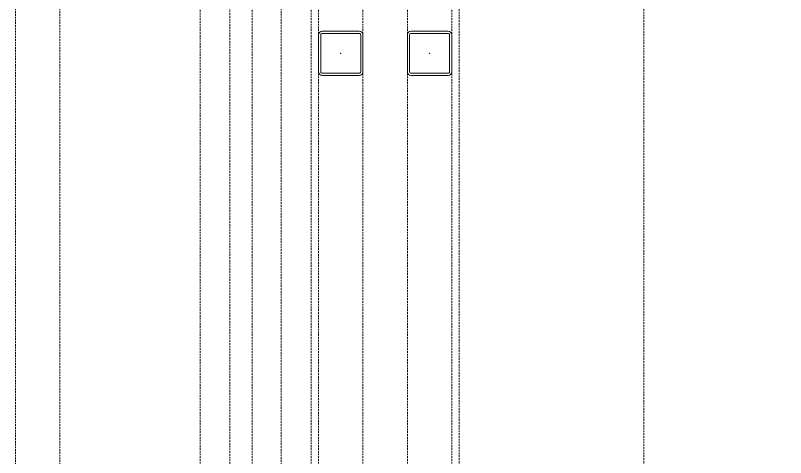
# Model space of a CAD drawing. Extents: x -1457 to 23780, y -2071 to 4205.
# Drawn here: x 13012.5 to 13116.6, y 1884.3 to 1944.1 of the extents above; entities that cross this region are included whole.
import ezdxf

# ---------------------------------------------------------------- set-up
doc = ezdxf.new("R2010")
doc.units = 0
doc.header["$MEASUREMENT"] = 0
doc.linetypes.add('HIDDEN', pattern=[0.375, 0.25, -0.125])
doc.layers.get('0').update_dxf_attribs({"color": 9, "lineweight": 9})
doc.layers.add('M-TEFRIS2-015', color=129, linetype='Continuous', lineweight=9)

# ---------------------------------------------------------------- blocks, each defined once
blk = doc.blocks.new('prf-60x60')
for points in [[(-2.5, -6), (2.5, -6, 0.414214), (3, -5.5), (3, -0.5, 0.414214), (2.5, 0), (-2.5, 0, 0.414214), (-3, -0.5), (-3, -5.5, 0.414214)], [(-2.5, -5.7), (2.5, -5.7, 0.414214), (2.7, -5.5), (2.7, -0.5, 0.414214), (2.5, -0.3), (-2.5, -0.3, 0.414214), (-2.7, -0.5), (-2.7, -5.5, 0.414214)]]:
    blk.add_lwpolyline(points, format="xyb", close=True)
at = {"color": 252}
blk.add_point((0, -3), dxfattribs=at)

msp = doc.modelspace()

# ---------------------------------------------------------------- linework, layer by layer
at = {"layer": 'M-TEFRIS2-015', "linetype": 'HIDDEN', "lineweight": 0}
for points in [[(13012.5, 1124.33), (13012.5, 1124.33), (13012.5, 2865), (16712.5, 2865), (16712.49, 2206.39)], [(13012.5, 1124.33), (13012.5, 1124.33), (13012.5, 2865), (16712.5, 2865), (16712.49, 2206.39)], [(13018.5, 1124.33), (13018.5, 2859), (16706.5, 2859), (16706.5, 2206.39)], [(13018.5, 1124.33), (13018.5, 2859), (16706.5, 2859), (16706.5, 2206.39)], [(13037.5, 1825), (13037.5, 2840), (13925, 2840)], [(13041.5, 1818.19), (13041.5, 2836), (13931.45, 2836)], [(13044.5, 1825), (13044.5, 2833), (13925, 2833), (13925, 2825)], [(13925, 2829), (13048.29, 2829), (13048.46, 1825)], [(13052.5, 2390), (13052.5, 2390), (13052.5, 1824), (13072.5, 1824), (13072.5, 2390)], [(13053.5, 2390), (13053.5, 1825), (13071.5, 1825), (13071.5, 2390)], [(13059.5, 2390), (13059.5, 1825)], [(13065.5, 1825), (13065.5, 2390)], [(13097.5, 1945), (13097.5, 1845)], [(13097.5, 1845), (13097.5, 1945)]]:
    msp.add_lwpolyline(points, dxfattribs=at)
for points in [[(13074.5, 1250.48, -0.146575), (16650.5, 2301.36, -0.146575)], [(13074.5, 1209.1, -0.147553), (16652.5, 2266.71)], [(13055.87, 1124.03, -0.149972), (16650.5, 2206.09)], [(16671.49, 2158.03, 0.152192), (13054.42, 1065.28, 0.152192)], [(13033.61, 1157.26, -0.075525), (14783.96, 1979.92, -0.075525)]]:
    msp.add_lwpolyline(points, format="xyb", dxfattribs=at)
msp.add_arc((16616.87, -4193.95), 6467.02, 89.702043, 123.213414, dxfattribs=at)

# ---------------------------------------------------------------- block references
for p in [(13056.5, 1942), (13068.5, 1942)]:
    msp.add_blockref('prf-60x60', p, dxfattribs=at)

doc.saveas('drawing.dxf')
